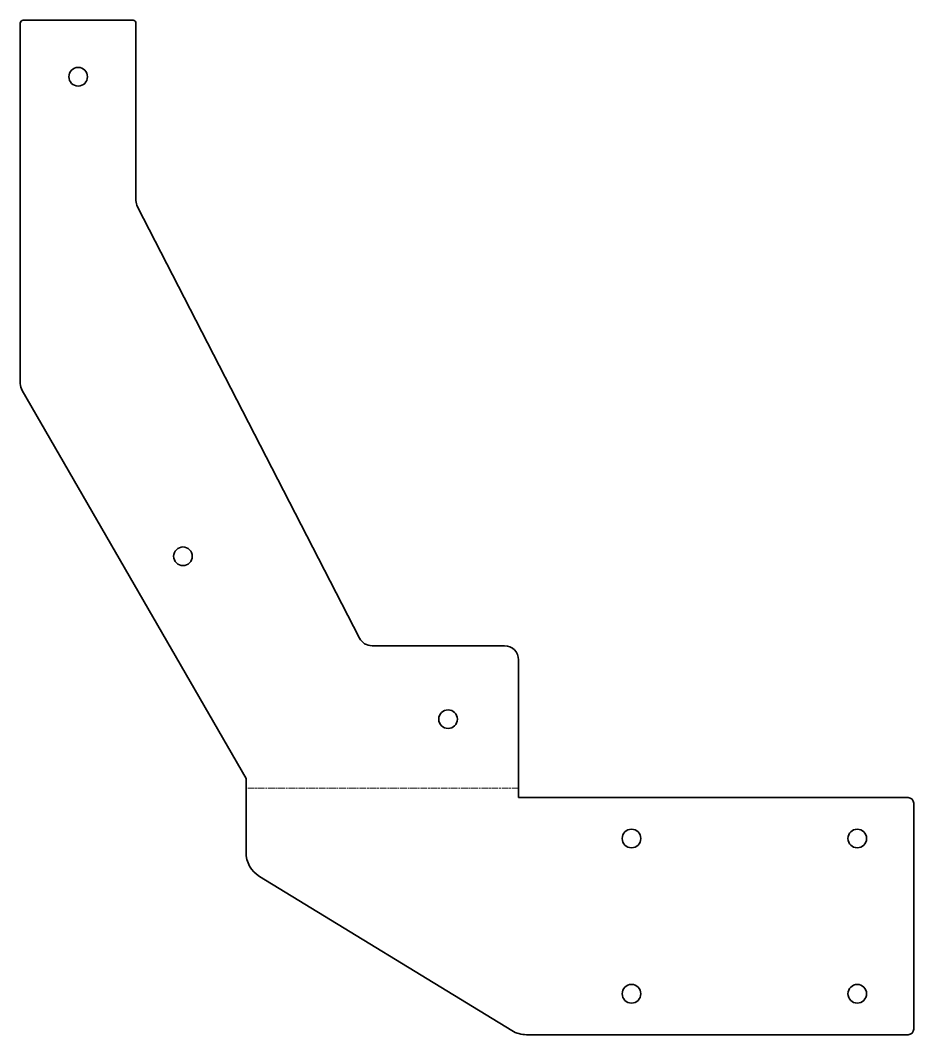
# Model space of a CAD drawing. Header units: inches. Extents: x 0 to 317, y 0 to 359.
import ezdxf

# ---------------------------------------------------------------- set-up
doc = ezdxf.new("R2010")
doc.units = ezdxf.units.IN
doc.header["$MEASUREMENT"] = 0
doc.linetypes.add('Chain', pattern=[13.68, 9.12, -1.14, 2.28, -1.14])
doc.layers.add('SIMUMAK Bend Centerline (ISO)', color=7, linetype='Chain', lineweight=9)
doc.layers.add('SIMUMAK Visible (ISO)', color=7, linetype='Continuous', lineweight=35)

# ---------------------------------------------------------------- blocks, each defined once
blk = doc.blocks.new('CA-SMT-02-CB01_Sheet_CA-SMT-01-CB01 (Desplegada)')
at = {"layer": 'SIMUMAK Bend Centerline (ISO)', "ltscale": 0.263158}
blk.add_line((34.91, -82.9), (-61.68, -82.9), dxfattribs=at)
at = {"layer": 'SIMUMAK Visible (ISO)'}
for p, q in [((-141.68, 60.4), (-141.68, 188.06)), ((-140.68, 189.06), (-101.68, 189.06)), ((-100.68, 188.06), (-100.68, 125.27)), ((-100.13, 122.98), (-21.48, -29.8)), ((-61.68, -79.51), (-141.01, 57.9)), ((-17.04, -32.51), (29.91, -32.51)), ((34.91, -37.51), (34.91, -86.29)), ((-61.68, -105.68), (-61.68, -79.51)), ((34.91, -86.29), (172.91, -86.29)), ((174.91, -88.29), (174.91, -168.29)), ((-56.9, -114.22), (32.51, -168.83)), ((172.91, -170.29), (37.73, -170.29))]:
    blk.add_line(p, q, dxfattribs=at)
for centre in [(-121.18, 169.06), (-84.03, -0.81), (9.91, -58.51), (74.91, -100.79), (154.91, -100.79), (74.91, -155.79), (154.91, -155.79)]:
    blk.add_circle(centre, 3.3, dxfattribs=at)
at = {"layer": 'SIMUMAK Visible (ISO)', "extrusion": (0, 0, -1)}
for centre, radius, start, end in [((140.68, 188.06), 1, 360, 90), ((101.68, 188.06), 1, 90, 180), ((136.68, 60.4), 5, 330, 0), ((-29.91, -37.51), 5, 90, 180), ((-172.91, -88.29), 2, 90, 180), ((51.68, -105.68), 10, 301.4153, 0), ((-37.73, -160.29), 10, 270, 301.4153), ((-172.91, -168.29), 2, 180, 270)]:
    blk.add_arc(centre, radius, start, end, dxfattribs=at)
at = {"layer": 'SIMUMAK Visible (ISO)'}
for centre, start, end in [((-95.68, 125.27), 180, 207.2395), ((-17.04, -27.51), 207.2395, 270)]:
    blk.add_arc(centre, 5, start, end, dxfattribs=at)

msp = doc.modelspace()

# ---------------------------------------------------------------- block references
msp.add_blockref('CA-SMT-02-CB01_Sheet_CA-SMT-01-CB01 (Desplegada)', (141.68, 170.29))

doc.saveas('drawing.dxf')
